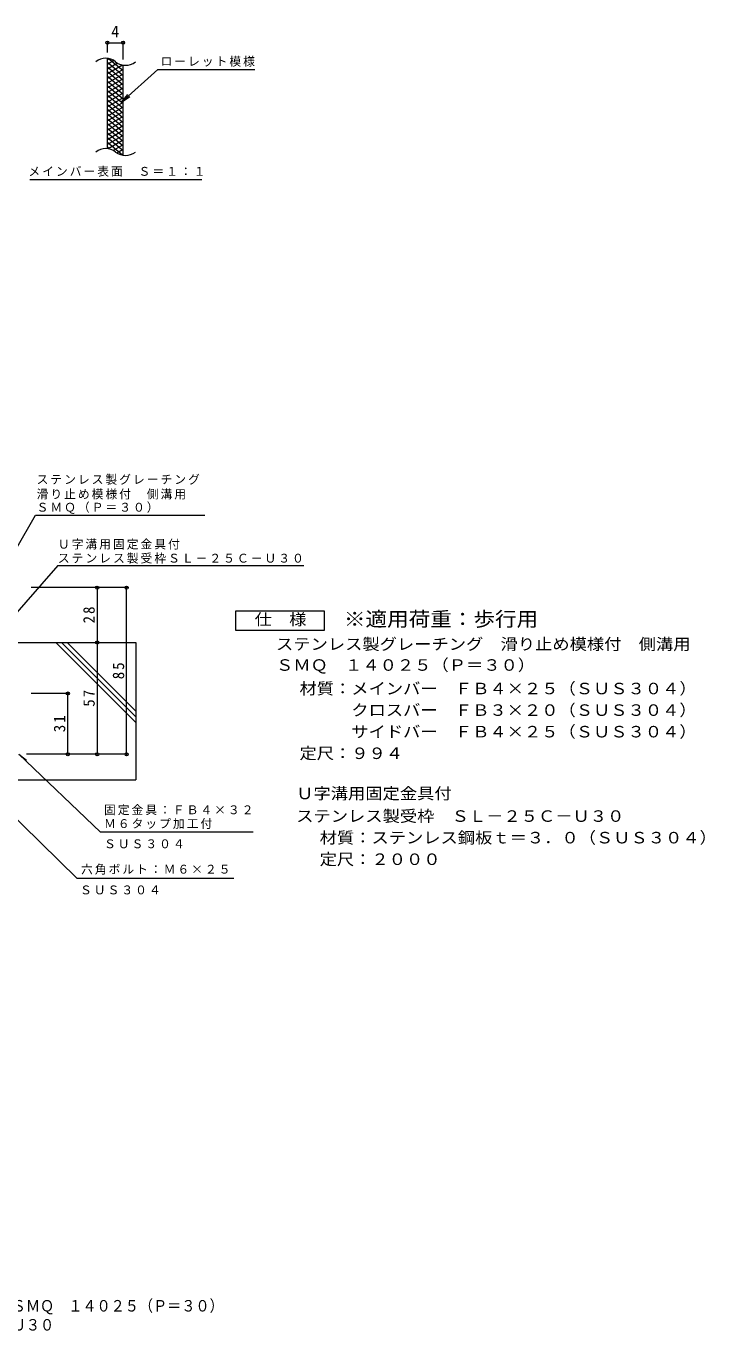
# Model space of a CAD drawing. Units: millimetres, scale not verified, with parts at other scales. Extents: x -1835 to 2302, y -1937 to 1718.
# Drawn here: x 573 to 2302, y -1937 to 1392 of the extents above; entities that cross this region are included whole.
import ezdxf
from ezdxf.enums import TextEntityAlignment as Align

# ---------------------------------------------------------------- set-up
doc = ezdxf.new("R2010")
doc.units = ezdxf.units.MM
doc.header["$LTSCALE"] = 10
doc.header["$PDMODE"] = 32
doc.header["$PDSIZE"] = 8
for name, color, linetype, lineweight in [('C-2', 3, 'Continuous', 9), ('C-4', 7, 'Continuous', 9), ('C-5', 7, 'Continuous', 9), ('C-9', 6, 'Continuous', 5), ('D-4', 7, 'Continuous', 9), ('D-5', 7, 'Continuous', 9), ('D-6', 6, 'Continuous', 5)]:
    doc.layers.add(name, color=color, linetype=linetype, lineweight=lineweight)
doc.layers.add('F-0_F-0ﾚｲﾔ', color=2, linetype='Continuous')
doc.styles.add('ＭＳ ゴシック', font='')
doc.styles.get('ＭＳ ゴシック').set_extended_font_data('MS Gothic')

msp = doc.modelspace()

# ---------------------------------------------------------------- linework, layer by layer
at = {"layer": 'C-2'}
for p, q in [((779.58, 1079.42), (779.58, 1309.42)), ((819.58, 1062.21), (819.58, 1292.21))]:
    msp.add_line(p, q, dxfattribs=at)
for centre, start, end in [((775.62, 1270.17), 50.82628, 129.17371), ((825.79, 1331.74), 230.82628, 309.17371), ((775.62, 1040.17), 50.82628, 129.17371), ((825.79, 1101.74), 230.82628, 309.17371)]:
    msp.add_arc(centre, 39.71, start, end, dxfattribs=at)
at = {"layer": 'C-4'}
for p, q in [((779.58, 1324.42), (779.58, 1352.65)), ((779.58, 1349.65), (819.58, 1349.65)), ((819.58, 1307.21), (819.58, 1352.65))]:
    msp.add_line(p, q, dxfattribs=at)
for p in [(779.58, 1349.65), (819.58, 1349.65)]:
    msp.add_point(p, dxfattribs=at)
at = {"layer": 'C-5'}
for p, q in [((907.9, 1281.32), (1154.98, 1281.32)), ((815.93, 1198.18), (836.5, 1212.38)), ((581.96, 1001.25), (1019.99, 1001.25))]:
    msp.add_line(p, q, dxfattribs=at)
msp.add_lwpolyline([(907.9, 1281.32), (815.93, 1198.18), (832.13, 1217.23)], dxfattribs=at)
at = {"layer": 'C-9'}
for p, q in [((784.12, 1308.96), (779.58, 1306.34)), ((796.36, 1304.03), (779.58, 1294.34)), ((819.58, 1265.6), (779.58, 1299.16)), ((819.58, 1277.6), (781.67, 1309.41)), ((805.75, 1297.45), (779.58, 1282.34)), ((818.36, 1292.73), (779.58, 1270.34)), ((819.58, 1253.6), (779.58, 1287.16)), ((819.58, 1281.43), (779.58, 1258.34)), ((819.58, 1241.6), (779.58, 1275.16)), ((819.58, 1269.43), (779.58, 1246.34)), ((819.58, 1289.6), (814.87, 1293.56)), ((819.58, 1229.6), (779.58, 1263.16)), ((819.58, 1257.43), (779.58, 1234.34)), ((819.58, 1217.6), (779.58, 1251.16)), ((819.58, 1245.43), (779.58, 1222.34)), ((819.58, 1205.6), (779.58, 1239.16)), ((819.58, 1233.43), (779.58, 1210.34)), ((819.58, 1193.6), (779.58, 1227.16)), ((819.58, 1221.43), (779.58, 1198.34)), ((819.58, 1181.6), (779.58, 1215.16)), ((819.58, 1209.43), (779.58, 1186.34)), ((819.58, 1169.6), (779.58, 1203.16)), ((819.58, 1197.43), (779.58, 1174.34)), ((819.58, 1157.6), (779.58, 1191.16)), ((819.58, 1185.43), (779.58, 1162.34)), ((819.58, 1145.6), (779.58, 1179.16)), ((819.58, 1173.43), (779.58, 1150.34)), ((819.58, 1133.6), (779.58, 1167.16)), ((819.58, 1161.43), (779.58, 1138.34)), ((819.58, 1121.6), (779.58, 1155.16)), ((819.58, 1149.43), (779.58, 1126.34)), ((819.58, 1109.6), (779.58, 1143.16)), ((819.58, 1137.43), (779.58, 1114.34)), ((819.58, 1097.6), (779.58, 1131.16)), ((819.58, 1125.43), (779.58, 1102.34)), ((819.58, 1085.6), (779.58, 1119.16)), ((819.58, 1113.43), (779.58, 1090.34)), ((819.58, 1073.6), (779.58, 1107.16)), ((819.58, 1101.43), (781.49, 1079.44)), ((818.2, 1062.76), (779.58, 1095.16)), ((784.77, 1078.81), (779.58, 1083.16)), ((819.58, 1089.43), (794.63, 1075.03)), ((819.58, 1077.43), (804.08, 1068.48)), ((819.58, 1065.43), (815.86, 1063.29))]:
    msp.add_line(p, q, dxfattribs=at)
at = {"layer": 'D-4'}
for p, q in [((831.77, -39.34), (585.03, -39.34)), ((753.77, -39.34), (753.77, -179.33)), ((828.77, -464.33), (828.77, -39.34)), ((753.77, -179.33), (753.77, -464.33)), ((681.77, -309.34), (585.03, -309.34)), ((678.77, -464.33), (678.77, -309.34)), ((831.77, -464.33), (573.77, -464.33))]:
    msp.add_line(p, q, dxfattribs=at)
for p in [(753.77, -39.34), (828.77, -39.34), (753.77, -179.33), (678.77, -309.34), (678.77, -464.33), (753.77, -464.33), (828.77, -464.33)]:
    msp.add_point(p, dxfattribs=at)
at = {"layer": 'D-5'}
for p, q in [((490.47, -39.33), (596.89, 145)), ((596.89, 145), (1028.37, 145)), ((653.55, 16.99), (531.23, -123.55)), ((653.55, 16.99), (1279.98, 16.99)), ((1107.34, -148.95), (1107.34, -98.95)), ((1107.34, -98.95), (1332.34, -98.95)), ((1151.11, -663.05), (762.03, -663.05))]:
    msp.add_line(p, q, dxfattribs=at)
for points in [[(1332.34, -98.95), (1332.34, -148.95), (1107.34, -148.95)], [(1101.67, -781.11), (702.82, -781.11), (236.89, -324.34), (256.87, -339.36)], [(762.03, -663.05), (553.77, -464.33), (573.96, -479.08)]]:
    msp.add_lwpolyline(points, dxfattribs=at)
at = {"layer": 'D-6'}
for p, q in [((852.17, -382.91), (648.6, -179.33)), ((852.17, -368.76), (662.74, -179.33)), ((852.17, -354.62), (676.88, -179.33)), ((498.46, -529.33), (852.17, -529.33))]:
    msp.add_line(p, q, dxfattribs=at)
msp.add_lwpolyline([(513.77, -179.33), (852.17, -179.33), (852.17, -529.33)], dxfattribs=at)

# ---------------------------------------------------------------- texts
at = {"layer": 'C-4', "color": 2, "style": 'ＭＳ ゴシック'}
msp.add_text('4', height=29.33, dxfattribs=at).set_placement((789.58, 1354.65), align=Align.BOTTOM_LEFT)
at = {"layer": 'C-5', "char_height": 21.99, "attachment_point": 7, "style": 'ＭＳ ゴシック'}
for s, insert in [('\\T1.17;ローレット模様', (914.98, 1288.39)), ('\\T1.17;メインバー表面\u3000Ｓ＝１：１', (578.4, 1007.95))]:
    msp.add_mtext(s, dxfattribs=dict(at, insert=insert))
at = {"layer": 'D-4', "color": 2, "char_height": 29.33, "attachment_point": 7, "rotation": 90, "style": 'ＭＳ ゴシック'}
for s, insert in [('\\T1.27;\\W0.95;28', (747.77, -130.58)), ('\\T1.27;\\W0.95;85', (822.77, -273.08)), ('\\T1.27;\\W0.95;57', (747.77, -343.08)), ('\\T1.27;\\W0.95;31', (672.77, -408.08))]:
    msp.add_mtext(s, dxfattribs=dict(at, insert=insert))
at = {"layer": 'D-5', "color": 3, "style": 'ＭＳ ゴシック', "width": 1.1}
msp.add_text('※適用荷重：歩行用', height=36.66, dxfattribs=at).set_placement((1382.34, -148.95), align=Align.BOTTOM_LEFT)
at = {"layer": 'D-5', "color": 2, "style": 'ＭＳ ゴシック', "width": 1.1}
for s, p in [('仕\u3000様', (1154.84, -143.95)), ('ステンレス製グレーチング\u3000滑り止め模様付\u3000側溝用', (1209.43, -206.87)), ('ＳＭＱ\u3000１４０２５（Ｐ＝３０）', (1209.43, -260.19)), ('材質：メインバー\u3000ＦＢ４×２５（ＳＵＳ３０４）', (1269.14, -320.14)), ('\u3000\u3000\u3000クロスバー\u3000ＦＢ３×２０（ＳＵＳ３０４）', (1269.14, -375.14)), ('\u3000\u3000\u3000サイドバー\u3000ＦＢ４×２５（ＳＵＳ３０４）', (1269.14, -430.14)), ('定尺：９９４', (1269.14, -485.14)), ('Ｕ字溝用固定金具付', (1260.84, -587.6)), ('ステンレス製受枠\u3000ＳＬ－２５Ｃ－Ｕ３０', (1260.84, -645.29)), ('材質：ステンレス鋼板ｔ＝３．０（ＳＵＳ３０４）', (1320.55, -700.29)), ('定尺：２０００', (1320.55, -755.29))]:
    msp.add_text(s, height=29.33, dxfattribs=at).set_placement(p, align=Align.BOTTOM_LEFT)
at = {"layer": 'D-5', "char_height": 21.99, "attachment_point": 7, "style": 'ＭＳ ゴシック'}
for s, insert in [('\\T1.17;ステンレス製グレーチング', (599.3, 222.63)), ('\\T1.17;滑り止め模様付\u3000側溝用', (599.3, 185.16)), ('\\T1.17;ＳＭＱ（Ｐ＝３０）', (599.3, 148.52)), ('\\T1.17;Ｕ字溝用固定金具付', (653.57, 57.5)), ('\\T1.17;ステンレス製受枠ＳＬ－２５Ｃ－Ｕ３０', (653.57, 21.75)), ('\\T1.17;固定金具：ＦＢ４×３２', (771.11, -619.71)), ('\\T1.17;Ｍ６タップ加工付', (771.11, -654.71)), ('\\T1.17;ＳＵＳ３０４', (771.11, -704.15)), ('\\T1.17;六角ボルト：Ｍ６×２５', (712.56, -771.11)), ('\\T1.17;ＳＵＳ３０４', (709.96, -821.77))]:
    msp.add_mtext(s, dxfattribs=dict(at, insert=insert))
at = {"layer": 'F-0_F-0ﾚｲﾔ', "style": 'ＭＳ ゴシック', "width": 0.9}
for s, p in [('ステンレス製グレーチング\u3000滑り止め模様付\u3000側溝用\u3000ＳＭＱ\u3000１４０２５（Ｐ＝３０）', (-364.11, -1893.64)), ('Ｕ字溝用固定金具付ステンレス製受枠\u3000ＳＬ－２５Ｃ－Ｕ３０', (-364.11, -1942.1))]:
    msp.add_text(s, height=29.33, dxfattribs=at).set_placement(p, align=Align.BOTTOM_LEFT)

doc.saveas('drawing.dxf')
